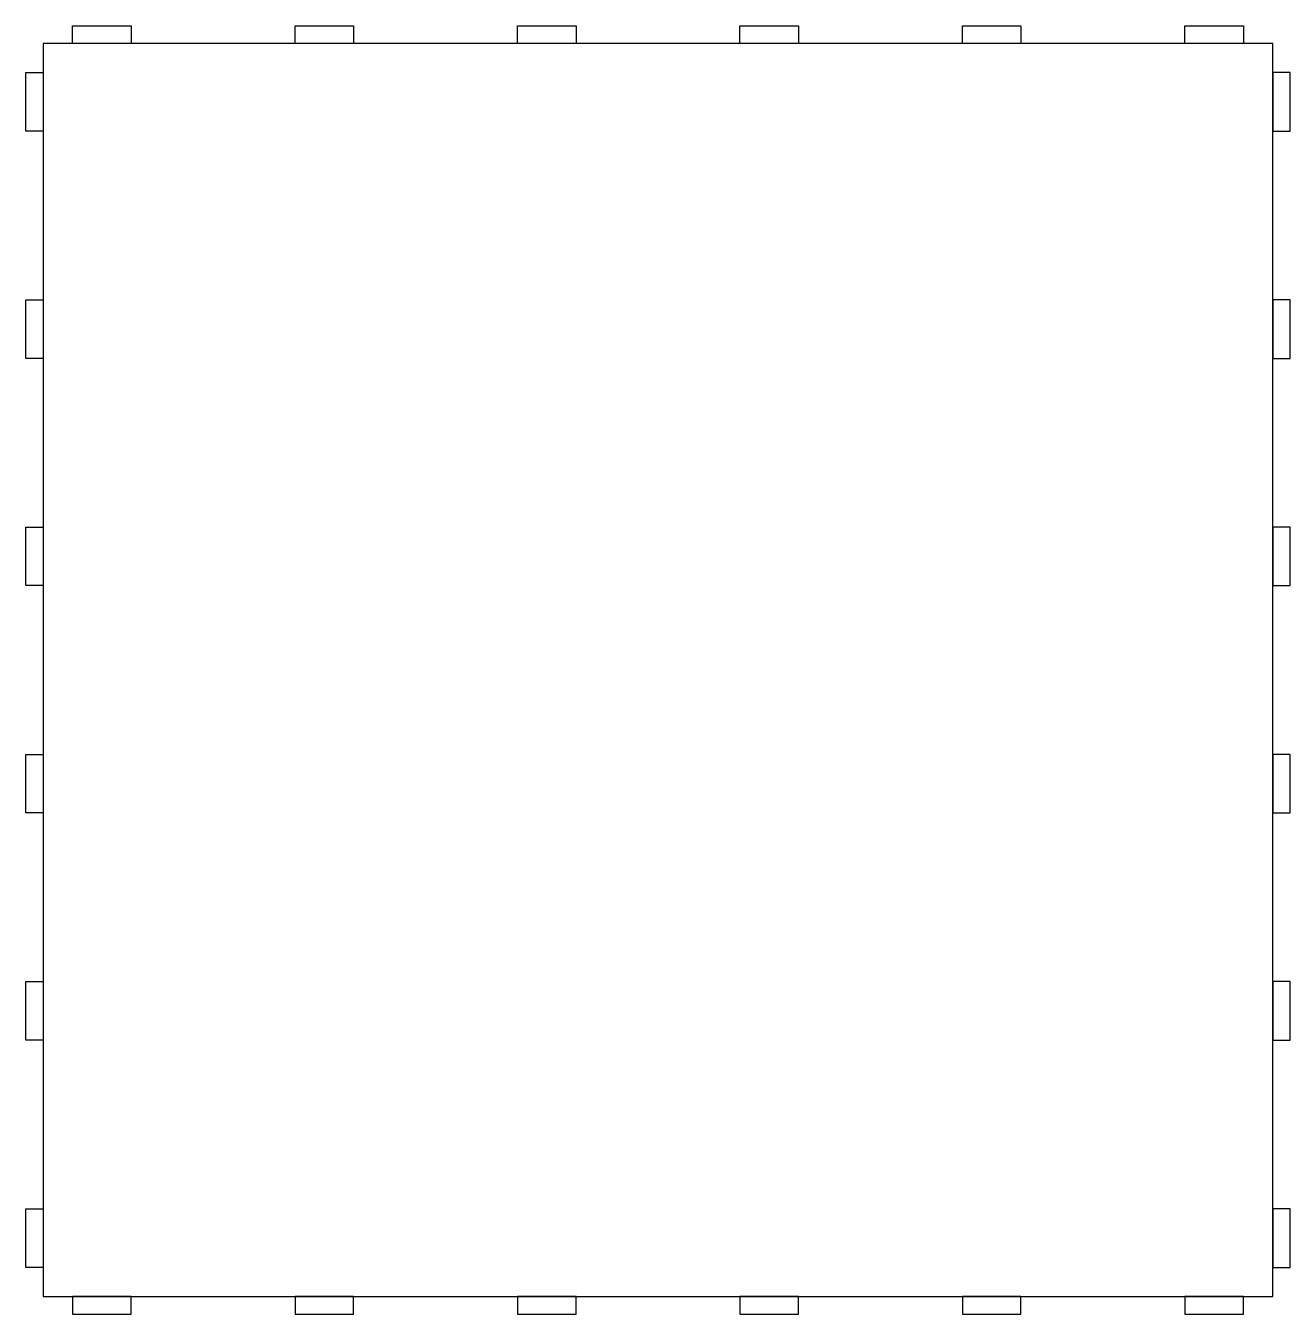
# Model space of a CAD drawing. Header units: metres. Extents: x -3 to 213, y -3 to 217.
import ezdxf

# ---------------------------------------------------------------- set-up
doc = ezdxf.new("R2010")
doc.units = ezdxf.units.M

msp = doc.modelspace()

# ---------------------------------------------------------------- linework, layer by layer
for points in [[(5, 214), (5, 217), (15, 217), (15, 214)], [(43, 214), (43, 217), (53, 217), (53, 214)], [(81, 214), (81, 217), (91, 217), (91, 214)], [(119, 214), (119, 217), (129, 217), (129, 214)], [(157, 214), (157, 217), (167, 217), (167, 214)], [(195, 214), (195, 217), (205, 217), (205, 214)], [(0, 0), (210, 0), (210, 214), (0, 214)], [(0, 199), (-3, 199), (-3, 209), (0, 209)], [(210, 199), (213, 199), (213, 209), (210, 209)], [(0, 160.2), (-3, 160.2), (-3, 170.2), (0, 170.2)], [(210, 160.2), (213, 160.2), (213, 170.2), (210, 170.2)], [(0, 121.4), (-3, 121.4), (-3, 131.4), (0, 131.4)], [(210, 121.4), (213, 121.4), (213, 131.4), (210, 131.4)], [(0, 82.6), (-3, 82.6), (-3, 92.6), (0, 92.6)], [(210, 82.6), (213, 82.6), (213, 92.6), (210, 92.6)], [(0, 43.8), (-3, 43.8), (-3, 53.8), (0, 53.8)], [(210, 43.8), (213, 43.8), (213, 53.8), (210, 53.8)], [(0, 5), (-3, 5), (-3, 15), (0, 15)], [(210, 5), (213, 5), (213, 15), (210, 15)], [(5, 0), (5, -3), (15, -3), (15, 0)], [(43, 0), (43, -3), (53, -3), (53, 0)], [(81, 0), (81, -3), (91, -3), (91, 0)], [(119, 0), (119, -3), (129, -3), (129, 0)], [(157, 0), (157, -3), (167, -3), (167, 0)], [(195, 0), (195, -3), (205, -3), (205, 0)]]:
    msp.add_lwpolyline(points, close=True)

doc.saveas('drawing.dxf')
